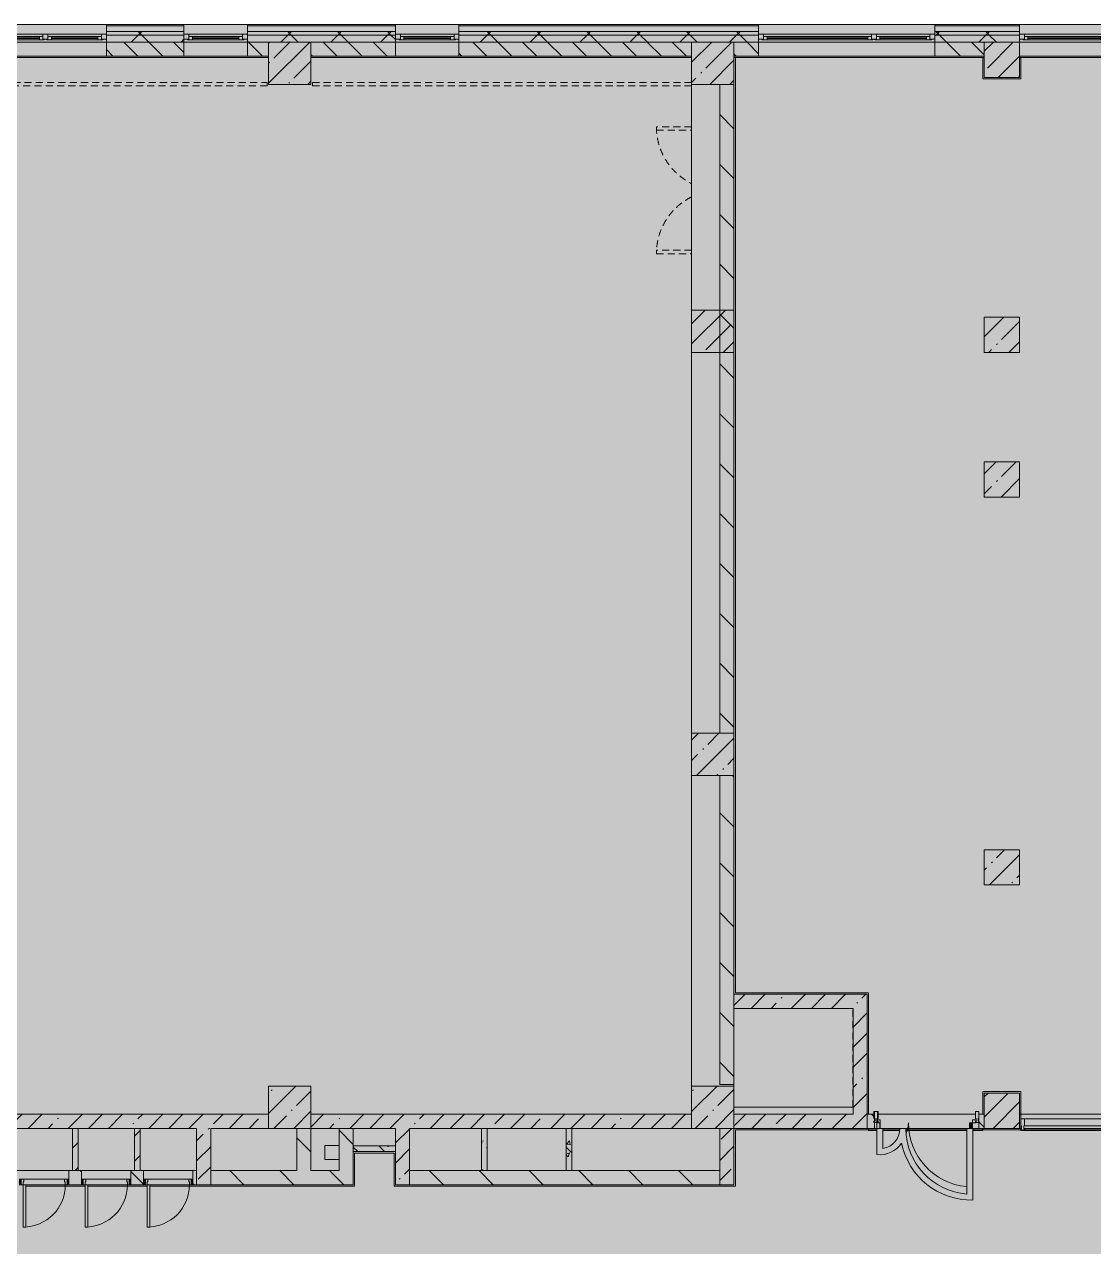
# Model space of a CAD drawing. Header units: millimetres. Extents: x 2623 to 216772, y -8553 to 29000.
# Drawn here: x 146460 to 161622, y 10024 to 27350 of the extents above; entities that cross this region are included whole.
import ezdxf

# ---------------------------------------------------------------- set-up
doc = ezdxf.new("R2010")
doc.units = ezdxf.units.MM
doc.linetypes.add('200_ШТРИХ__ш1_п0_6_', pattern=[160, 100, -60])
doc.layers.add('A-DETL-GENF-6', color=7, linetype='Continuous', lineweight=9, true_color=0xc0c0c0, transparency=0.4)
for name, color, linetype, lineweight, true_color in [('A-DETL-GENF-8', 7, 'Continuous', 5, 0xb7b7b7), ('A-DETL-GENF-9', 7, 'Continuous', 5, 0xe2e2e2), ('A-DOOR-3', 7, 'Continuous', 5, 0xaaaaaa), ('A-DOOR-4', 7, 'Continuous', 5, 0xe2e2e2), ('A-DOOR-5', 7, 'Continuous', 5, 0xb7b7b7), ('A-DOOR-FRAM-3', 7, 'Continuous', 5, 0xe2e2e2), ('A-DOOR-FRAM-4', 7, 'Continuous', 5, 0xaaaaaa), ('A-DOOR-FRAM-5', 7, 'Continuous', 5, 0xb7b7b7), ('A-FLOR-2', 7, 'Continuous', 5, 0xb7b7b7), ('A-GLAZ-2', 7, 'Continuous', 5, 0x737373), ('A-GLAZ-CURT-1', 7, 'Continuous', 5, 0x737373), ('A-GLAZ-CWMG-1', 7, 'Continuous', 5, 0x737373), ('A-WALL-4', 7, 'Continuous', 5, 0x737373), ('A-WALL-5', 7, 'Continuous', 9, 0x737373), ('I-WALL-3', 7, 'Continuous', 5, 0x737373), ('I-WALL-5', 7, 'Continuous', 5, 0x787878), ('S-COLS-2', 7, 'Continuous', 5, 0x737373)]:
    doc.layers.add(name, color=color, linetype=linetype, lineweight=lineweight, true_color=true_color)
for name, color, linetype, lineweight in [('A-DETL-MBND-1', 7, '200_ШТРИХ__ш1_п0_6_', 9), ('A-WALL-3', 7, 'Continuous', 5), ('I-WALL-4', 7, 'Continuous', 5), ('S-COLS-1', 7, 'Continuous', 5)]:
    doc.layers.add(name, color=color, linetype=linetype, lineweight=lineweight)
pattern_1 = [(45, (89762.2, 0), (-285.1231, 285.1231), []), (45, (90047.3, 0), (-285.1231, 285.1231), [504.031, -100.806, 16.764, -84.042])]
pattern_2 = [(45, (89762.2, 0), (-353.5534, 353.5534), []), (135, (89762.2, 0), (-353.5534, -353.5534), [])]
pattern_3 = [(135, (89762.2, 0), (-353.5534, -353.5534), [])]
pattern_4 = [(135, (89762.2, 0), (-377.1708, -377.1708), [533.4, -88.9, 17.78, -88.9]), (135, (89762.2, 376.94), (-377.1708, -377.1708), []), (50, (89762.2, 0), (637.6445, -55.7866), [66.675, -733.425]), (355, (89762.2, 0), (-123.3494, 668.699), [53.34, -586.74]), (100.451, (89815.3, -4.65), (514.299, 612.908), [56.665, -623.315]), (46.184, (89762.2, 177.8), (948.776, -147.15), [100.012, -1100.137]), (96.636, (89841.3, 165.5), (830.909, 865.997), [84.998, -934.973]), (351.184, (89762.2, 177.8), (830.918, 865.988), [80.01, -880.11]), (21, (89851.1, 133.35), (530.6506, -357.9283), [66.675, -733.425]), (326, (89851.1, 133.35), (216.308, 644.6585), [53.34, -586.74]), (71.451, (89895.3, 103.5), (746.9596, 286.7243), [56.665, -623.315]), (37.5, (89762.2, 0), (10.8105, 295.9426), [16.764, -562.864, 16.764, -578.866, -588.962]), (37.5, (89762.2, 0), (10.8105, 295.9426), [-1175.258, 16.764, -572.198]), (7.5, (89762.2, 0), (233.8692, 350.6318), [16.764, -322.834, 16.764, -549.529, -224.472]), (7.5, (89762.2, 0), (233.8692, 350.6318), [-905.891, 16.764, -207.708]), (327.5, (89563.95, 0), (474.5678, -20.0513), [16.764, -205.486, 16.764, -676.656, -920.115]), (327.5, (89563.95, 0), (474.5678, -20.0513), [-915.67, 16.764, -903.351]), (317.5, (89475.05, 0), (518.4522, 88.9934), [16.764, -272.161, 16.764, -443.738, -653.415]), (317.5, (89475.05, 0), (518.4522, 88.9934), [-749.427, 16.764, -636.651])]
pattern_5 = [(45, (89762.2, 0), (-176.7767, 176.7767), [])]

# ---------------------------------------------------------------- blocks, each defined once
blk = doc.blocks.new('BSC_Колонна _Прямоугольная - 600х600-23205240-3_1_2_птичка')
at = {"layer": 'S-COLS-1'}
h = blk.add_hatch(dxfattribs=at)
h.set_pattern_fill('FP_96', color=256, style=0, pattern_type=2)
h.set_pattern_definition([(45, (-66460, -12000), (-285.1231, 285.1231), []), (45, (-66174.88, -12000), (-285.1231, 285.1231), [504.031, -100.806, 16.764, -84.042])])
h.paths.add_polyline_path([(-300, -300), (300, -300), (300, 300), (-300, 300)])
at = {"layer": 'S-COLS-2'}
for p, q in [((300, 300), (-300, 300)), ((-300, 300), (-300, -300)), ((300, -300), (300, 300)), ((-300, -300), (300, -300))]:
    blk.add_line(p, q, dxfattribs=at)
blk = doc.blocks.new('BSC_Колонна _Прямоугольная - 600х600-V95-3_1_2_птичка')
at = {"layer": 'S-COLS-1'}
h = blk.add_hatch(dxfattribs=at)
h.set_pattern_fill('FP_100', color=256, style=0, pattern_type=2)
h.set_pattern_definition([(45, (-66460, -17000), (-285.1231, 285.1231), []), (45, (-66174.88, -17000), (-285.1231, 285.1231), [504.031, -100.806, 16.764, -84.042])])
h.paths.add_polyline_path([(-300, -300), (300, -300), (300, 300), (-300, 300)])
at = {"layer": 'S-COLS-2'}
for p, q in [((300, 300), (-300, 300)), ((-300, 300), (-300, -300)), ((300, -300), (300, 300)), ((-300, -300), (300, -300))]:
    blk.add_line(p, q, dxfattribs=at)
blk = doc.blocks.new('BSC_Колонна _Прямоугольная - 600х600-V105-3_1_2_птичка')
at = {"layer": 'S-COLS-1'}
h = blk.add_hatch(dxfattribs=at)
h.set_pattern_fill('FP_118', color=256, style=0, pattern_type=2)
h.set_pattern_definition([(45, (-60460, -12000), (-285.1231, 285.1231), []), (45, (-60174.88, -12000), (-285.1231, 285.1231), [504.031, -100.806, 16.764, -84.042])])
h.paths.add_polyline_path([(-300, -300), (300, -300), (300, 300), (-300, 300)])
at = {"layer": 'S-COLS-2'}
for p, q in [((300, 300), (-300, 300)), ((-300, 300), (-300, -300)), ((300, -300), (300, 300)), ((-300, -300), (300, -300))]:
    blk.add_line(p, q, dxfattribs=at)
blk = doc.blocks.new('BSC_Колонна _Прямоугольная - 500х500-V114-3_1_2_птичка')
at = {"layer": 'S-COLS-1'}
h = blk.add_hatch(dxfattribs=at)
h.set_pattern_fill('FP_121', color=256, style=0, pattern_type=2)
h.set_pattern_definition([(45, (-70560, -22950), (-285.1231, 285.1231), []), (45, (-70274.88, -22950), (-285.1231, 285.1231), [504.031, -100.806, 16.764, -84.042])])
h.paths.add_polyline_path([(-250, -250), (250, -250), (250, 250), (-250, 250)])
at = {"layer": 'S-COLS-2'}
for p, q in [((250, 250), (-250, 250)), ((-250, 250), (-250, -250)), ((250, -250), (250, 250)), ((-250, -250), (250, -250))]:
    blk.add_line(p, q, dxfattribs=at)
blk = doc.blocks.new('120_Окно_СКБ_2Ст - 120_Окно_СКБ_2Ст 3100х2500 _мал_створка слева_ 2-19089248-3_1_2_птичка')
at = {"layer": 'A-GLAZ-2'}
for p, q in [((-1550, -75), (-1550, -5)), ((-1550, -5), (-1480, -5)), ((1550, -5), (-1550, -5)), ((-1480, -75), (-1550, -75)), ((-1550, -75), (-1500, -75)), ((-1480, -75), (-1500, -75)), ((-1500, -75), (-1500, -85)), ((-1500, -85), (670, -85)), ((670, -85), (-1500, -85)), ((-1480, -5), (-1480, -75)), ((650, -35), (-1480, -35)), ((-1480, -35), (-1480, -75)), ((-1430, -85), (-1430, -35)), ((-1430, -55), (600, -55)), ((600, -65), (-1430, -65)), ((600, -85), (600, -35)), ((650, -75), (650, -5)), ((650, -5), (720, -5)), ((650, -75), (650, -35)), ((720, -75), (650, -75)), ((670, -75), (650, -75)), ((670, -75), (700, -75)), ((670, -85), (670, -75)), ((720, -75), (700, -75)), ((700, -75), (700, -85)), ((700, -85), (1500, -85)), ((1500, -85), (700, -85)), ((720, -5), (720, -75)), ((1480, -35), (720, -35)), ((720, -35), (720, -75)), ((770, -85), (770, -35)), ((770, -55), (1430, -55)), ((1430, -65), (770, -65)), ((1430, -85), (1430, -35)), ((1480, -75), (1480, -5)), ((1480, -5), (1550, -5)), ((1480, -75), (1480, -35)), ((1550, -75), (1480, -75)), ((1500, -75), (1480, -75)), ((1500, -75), (1550, -75)), ((1500, -85), (1500, -75)), ((1550, -5), (1550, -75))]:
    blk.add_line(p, q, dxfattribs=at)
blk = doc.blocks.new('BSC_Колонна _Прямоугольная - 500х500-V132-3_1_2_птичка')
at = {"layer": 'S-COLS-1'}
h = blk.add_hatch(dxfattribs=at)
h.set_pattern_fill('FP_138', color=256, style=0, pattern_type=2)
h.set_pattern_definition([(45, (-70560, -15400), (-285.1231, 285.1231), []), (45, (-70274.88, -15400), (-285.1231, 285.1231), [504.031, -100.806, 16.764, -84.042])])
h.paths.add_polyline_path([(-250, -250), (250, -250), (250, 250), (-250, 250)])
at = {"layer": 'S-COLS-2'}
for p, q in [((250, 250), (-250, 250)), ((-250, 250), (-250, -250)), ((250, -250), (250, 250)), ((-250, -250), (250, -250))]:
    blk.add_line(p, q, dxfattribs=at)
blk = doc.blocks.new('110_Дверь_СКБ_2Ст - Д-10 1800x2100h_Актовый зал EI30-32403870-3_1_2_птичка')
at = {"layer": 'A-DETL-MBND-1'}
for points in [[(-888, 500), (-838, 500), (-838, 1000), (-888, 1000)], [(862, 500), (912, 500), (912, 1000), (862, 1000), (862, 564)]]:
    blk.add_hatch(color=256, dxfattribs=at).paths.add_polyline_path(points)
for p, q in [((-888, 1000), (-888, 500)), ((-838, 1000), (-888, 1000)), ((-838, 500), (-838, 1000)), ((912, 1000), (862, 1000)), ((862, 1000), (862, 500)), ((912, 500), (912, 1000))]:
    blk.add_line(p, q, dxfattribs=at)
for centre, start, end in [((-888, 100), 26.7445, 90), ((912, 100), 90, 153.2555)]:
    blk.add_arc(centre, 900, start, end, dxfattribs=at)
blk = doc.blocks.new('BSC_Колонна _Прямоугольная - 500х500-V180-3_1_2_птичка')
at = {"layer": 'S-COLS-1'}
h = blk.add_hatch(dxfattribs=at)
h.set_pattern_fill('FP_143', color=256, style=0, pattern_type=2)
h.set_pattern_definition([(45, (-70560, -20900), (-285.1231, 285.1231), []), (45, (-70274.88, -20900), (-285.1231, 285.1231), [504.031, -100.806, 16.764, -84.042])])
h.paths.add_polyline_path([(-250, -250), (250, -250), (250, 250), (-250, 250)])
at = {"layer": 'S-COLS-2'}
for p, q in [((250, 250), (-250, 250)), ((-250, 250), (-250, -250)), ((250, -250), (250, 250)), ((-250, -250), (250, -250))]:
    blk.add_line(p, q, dxfattribs=at)
blk = doc.blocks.new('120_Окно_СКБ_1Ст - 120_Окно_СКБ_1Ст 900х2500_h_-19906774-3_1_2_птичка')
at = {"layer": 'A-GLAZ-2'}
for p, q in [((-450, -75), (-450, -5)), ((-450, -5), (-380, -5)), ((450, -5), (-450, -5)), ((-380, -75), (-450, -75)), ((-450, -75), (-400, -75)), ((-380, -75), (-400, -75)), ((-400, -75), (-400, -85)), ((-400, -85), (400, -85)), ((400, -85), (-400, -85)), ((-380, -5), (-380, -75)), ((380, -35), (-380, -35)), ((-380, -35), (-380, -75)), ((-330, -85), (-330, -35)), ((-330, -55), (330, -55)), ((330, -65), (-330, -65)), ((330, -85), (330, -35)), ((380, -75), (380, -5)), ((380, -5), (450, -5)), ((380, -75), (380, -35)), ((450, -75), (380, -75)), ((400, -75), (380, -75)), ((400, -75), (450, -75)), ((400, -85), (400, -75)), ((450, -5), (450, -75))]:
    blk.add_line(p, q, dxfattribs=at)
blk = doc.blocks.new('120_Окно_СКБ_2Ст - 120_Окно_СКБ_2Ст 2500х2500 _мал створка справа_-23206729-3_1_2_птичка')
at = {"layer": 'A-GLAZ-2'}
for p, q in [((-1250, -75), (-1250, -5)), ((-1250, -5), (-1180, -5)), ((1250, -5), (-1250, -5)), ((-1180, -75), (-1250, -75)), ((-1250, -75), (-1200, -75)), ((-1180, -75), (-1200, -75)), ((-1200, -75), (-1200, -85)), ((-1200, -85), (370, -85)), ((370, -85), (-1200, -85)), ((-1180, -5), (-1180, -75)), ((350, -35), (-1180, -35)), ((-1180, -35), (-1180, -75)), ((-1130, -85), (-1130, -35)), ((-1130, -55), (300, -55)), ((300, -65), (-1130, -65)), ((300, -85), (300, -35)), ((350, -75), (350, -5)), ((350, -5), (420, -5)), ((350, -75), (350, -35)), ((420, -75), (350, -75)), ((370, -75), (350, -75)), ((370, -75), (400, -75)), ((370, -85), (370, -75)), ((420, -75), (400, -75)), ((400, -75), (400, -85)), ((400, -85), (1200, -85)), ((1200, -85), (400, -85)), ((420, -5), (420, -75)), ((1180, -35), (420, -35)), ((420, -35), (420, -75)), ((470, -85), (470, -35)), ((470, -55), (1130, -55)), ((1130, -65), (470, -65)), ((1130, -85), (1130, -35)), ((1180, -75), (1180, -5)), ((1180, -5), (1250, -5)), ((1180, -75), (1180, -35)), ((1250, -75), (1180, -75)), ((1200, -75), (1180, -75)), ((1200, -75), (1250, -75)), ((1200, -85), (1200, -75)), ((1250, -5), (1250, -75))]:
    blk.add_line(p, q, dxfattribs=at)
blk = doc.blocks.new('120_Окно_СКБ_2Ст - 120_Окно_СКБ_2Ст 2100х2400 _мал створка справа_-19092174-3_1_2_птичка')
at = {"layer": 'A-GLAZ-2'}
for p, q in [((-1050, -75), (-1050, -5)), ((-1050, -5), (-980, -5)), ((1050, -5), (-1050, -5)), ((-980, -75), (-1050, -75)), ((-1050, -75), (-1000, -75)), ((-980, -75), (-1000, -75)), ((-1000, -75), (-1000, -85)), ((-1000, -85), (170, -85)), ((170, -85), (-1000, -85)), ((-980, -5), (-980, -75)), ((150, -35), (-980, -35)), ((-980, -35), (-980, -75)), ((-930, -85), (-930, -35)), ((-930, -55), (100, -55)), ((100, -65), (-930, -65)), ((100, -85), (100, -35)), ((150, -75), (150, -5)), ((150, -5), (220, -5)), ((150, -75), (150, -35)), ((220, -75), (150, -75)), ((170, -75), (150, -75)), ((170, -75), (200, -75)), ((170, -85), (170, -75)), ((220, -75), (200, -75)), ((200, -75), (200, -85)), ((200, -85), (1000, -85)), ((1000, -85), (200, -85)), ((220, -5), (220, -75)), ((980, -35), (220, -35)), ((220, -35), (220, -75)), ((270, -85), (270, -35)), ((270, -55), (930, -55)), ((930, -65), (270, -65)), ((930, -85), (930, -35)), ((980, -75), (980, -5)), ((980, -5), (1050, -5)), ((980, -75), (980, -35)), ((1050, -75), (980, -75)), ((1000, -75), (980, -75)), ((1000, -75), (1050, -75)), ((1000, -85), (1000, -75)), ((1050, -5), (1050, -75))]:
    blk.add_line(p, q, dxfattribs=at)
blk = doc.blocks.new('110_Дверь_СКБ_1Ст - д-18 700x2100h_Технический шкаф ЭОМ и СС-V184-3_1_2_птичка')
at = {"layer": 'A-DOOR-3'}
h = blk.add_hatch(dxfattribs=at)
h.set_pattern_fill('FP_48', color=256, style=0, pattern_type=2)
h.set_pattern_definition([(135, (1951.41, 164.685), (-14.14214, -14.14214), []), (225, (1951.41, 164.685), (14.14214, -14.14214), [])])
h.paths.add_polyline_path([(362.5, 100), (337.5, 100), (337.5, 20), (362.5, 20)])
at = {"layer": 'A-DOOR-4'}
h = blk.add_hatch(color=256, dxfattribs=at)
h.paths.add_polyline_path([(312.5, 100), (312.5, 60), (302.5, 60), (302.5, 20), (337.5, 20), (337.5, 100)])
h.paths.add_polyline_path([(-287.5, 100), (-312.5, 100), (-312.5, 20), (-277.5, 20), (-277.5, 60), (-287.5, 60)])
at = {"layer": 'A-DOOR-FRAM-3'}
blk.add_hatch(color=256, dxfattribs=at).paths.add_polyline_path([(272.5, 700), (272.5, 100), (312.5, 100), (312.5, 700)])
at = {"layer": 'A-DOOR-FRAM-4'}
h = blk.add_hatch(dxfattribs=at)
h.set_pattern_fill('FP_49', color=256, style=0, pattern_type=2)
h.set_pattern_definition([(45, (-171.384, 164.685), (-14.1421, 14.1421), []), (135, (-171.384, 164.685), (-14.1421, -14.1421), [])])
h.paths.add_polyline_path([(-312.5, 100), (-337.5, 100), (-337.5, 20), (-312.5, 20)])
at = {"layer": 'A-DOOR-5'}
for p, q in [((312.5, 700), (272.5, 700)), ((272.5, 700), (272.5, 100)), ((312.5, 100), (312.5, 700)), ((272.5, 100), (312.5, 100))]:
    blk.add_line(p, q, dxfattribs=at)
blk.add_arc((312.5, 100), 600, 90, 180, dxfattribs=at)
at = {"layer": 'A-DOOR-FRAM-5'}
for p, q in [((-312.5, 100), (-337.5, 100)), ((-337.5, 100), (-337.5, 20)), ((-337.5, 20), (-312.5, 20)), ((-287.5, 100), (-312.5, 100)), ((-312.5, 100), (-312.5, 20)), ((-312.5, 20), (-312.5, 100)), ((-312.5, 20), (-277.5, 20)), ((-287.5, 60), (-287.5, 100)), ((-287.5, 100), (272.5, 100)), ((-277.5, 60), (-287.5, 60)), ((-277.5, 20), (-277.5, 60)), ((302.5, 20), (-277.5, 20)), ((312.5, 60), (302.5, 60)), ((302.5, 60), (302.5, 20)), ((302.5, 20), (337.5, 20)), ((312.5, 100), (312.5, 60)), ((337.5, 100), (312.5, 100)), ((337.5, 20), (337.5, 100)), ((362.5, 100), (337.5, 100)), ((337.5, 100), (337.5, 20)), ((337.5, 20), (362.5, 20)), ((362.5, 20), (362.5, 100))]:
    blk.add_line(p, q, dxfattribs=at)
blk = doc.blocks.new('Прямоугольный импост - Импост структурный с накладкой - 160мм Темный-33326475-3_1_2_птичка')
at = {"layer": 'A-GLAZ-CWMG-1'}
for p, q in [((-50, 40), (-50, 140)), ((-50, 140), (0, 140)), ((-40, 40), (-50, 40)), ((-50, -17), (-50, 0)), ((-50, 0), (-40, 0)), ((-40, 0), (-40, 40)), ((-10, 40), (-10, 0)), ((0, 40), (-10, 40)), ((-10, 0), (0, 0)), ((0, 140), (0, 40)), ((0, 0), (0, -17)), ((0, -17), (-50, -17))]:
    blk.add_line(p, q, dxfattribs=at)
blk = doc.blocks.new('Дверь_Витражная_остекление_ - ВВ-6 остекление-32274838-3_1_2_птичка')
at = {"layer": 'A-DETL-GENF-9'}
for points in [[(705, 420), (701, 420), (701, 100), (660, 100), (660, 20), (705, 20), (705, 386)], [(-655, 100), (-655, 20), (-610, 20), (-610, 100)]]:
    blk.add_hatch(color=256, dxfattribs=at).paths.add_polyline_path(points)
at = {"layer": 'A-DETL-GENF-8'}
for p, q in [((705, 420), (705, 20)), ((705, 20), (705, 420)), ((-655, 100), (-655, 20)), ((-655, 100), (-655, 20)), ((-610, 20), (-655, 20)), ((-655, 20), (-610, 20)), ((-610, 100), (-610, 20)), ((-610, 20), (-610, 100)), ((660, 100), (660, 20)), ((660, 100), (660, 20))]:
    blk.add_line(p, q, dxfattribs=at)
at = {"layer": 'A-DOOR-5'}
for p, q in [((-655, 20), (-705, 20)), ((-705, 20), (-705, -20)), ((-655, 100), (-655, 20)), ((-655, -20), (-655, 20)), ((655, 100), (655, 20)), ((705, 20), (655, 20)), ((655, 20), (655, -20)), ((705, -20), (705, 20)), ((-705, -20), (-655, -20)), ((655, -20), (705, -20))]:
    blk.add_line(p, q, dxfattribs=at)
for centre, radius, start, end in [((-655, 20), 910, 360, 84.7731), ((655, 20), 400, 157.5, 180)]:
    blk.add_arc(centre, radius, start, end, dxfattribs=at)
blk = doc.blocks.new('Прямоугольный импост - Импост структурный с накладкой - 160мм Темный-33326241-3_1_2_птичка')
at = {"layer": 'A-GLAZ-CWMG-1'}
for p, q in [((-25, 40), (-25, 140)), ((-25, 140), (25, 140)), ((-15, 40), (-25, 40)), ((-25, -17), (-25, 0)), ((-25, 0), (-15, 0)), ((-15, 0), (-15, 40)), ((15, 40), (15, 0)), ((25, 40), (15, 40)), ((15, 0), (25, 0)), ((25, 140), (25, 40)), ((25, 0), (25, -17)), ((25, -17), (-25, -17))]:
    blk.add_line(p, q, dxfattribs=at)
blk = doc.blocks.new('Прямоугольный импост - Импост структурный с накладкой - 160мм Темный-33326242-3_1_2_птичка')
at = {"layer": 'A-GLAZ-CWMG-1'}
for p, q in [((0, 140), (-50, 140)), ((-50, 140), (-50, 40)), ((-50, 40), (-40, 40)), ((-40, 0), (-50, 0)), ((-50, 0), (-50, -17)), ((-40, 40), (-40, 0)), ((-10, 0), (-10, 40)), ((-10, 40), (0, 40)), ((0, 0), (-10, 0)), ((0, 40), (0, 140)), ((0, -17), (0, 0)), ((-50, -17), (0, -17))]:
    blk.add_line(p, q, dxfattribs=at)
blk = doc.blocks.new('Прямоугольный импост - Импост структурный с накладкой - 160мм Темный-33326237-3_1_2_птичка')
at = {"layer": 'A-GLAZ-CWMG-1'}
for p, q in [((-50, 40), (-50, 140)), ((-50, 140), (0, 140)), ((-40, 40), (-50, 40)), ((-50, -17), (-50, 0)), ((-50, 0), (-40, 0)), ((-40, 0), (-40, 40)), ((-10, 40), (-10, 0)), ((0, 40), (-10, 40)), ((-10, 0), (0, 0)), ((0, 140), (0, 40)), ((0, 0), (0, -17)), ((0, -17), (-50, -17))]:
    blk.add_line(p, q, dxfattribs=at)
blk = doc.blocks.new('Системная панель - Стекло - 40мм-V254-3_1_2_птичка')
at = {"layer": 'A-GLAZ-CURT-1'}
for p, q in [((567, 0), (-567, 0)), ((-567, 0), (-567, -40)), ((567, -40), (567, 0)), ((-567, -40), (567, -40))]:
    blk.add_line(p, q, dxfattribs=at)
blk = doc.blocks.new('Прямоугольный импост - Импост структурный с накладкой - 160мм Темный-32468813-3_1_2_птичка')
at = {"layer": 'A-GLAZ-CWMG-1'}
for p, q in [((70880, 11837), (71994, 11837)), ((70880, 11680), (71994, 11680))]:
    blk.add_line(p, q, dxfattribs=at)

msp = doc.modelspace()

# ---------------------------------------------------------------- hatches: boundary and pattern name
at = {"layer": 'A-DETL-GENF-6'}
msp.add_hatch(color=256, dxfattribs=at).paths.add_polyline_path([(160614.1, -251.7), (165612.2, -251.7), (165612.2, 3288.3), (174332.2, 3288.3), (174332.2, 27348.3), (131672.2, 27348.3), (131672.2, 23888.3), (128072.3, 23888.3), (128072.3, -251.7), (159681.9, -251.7)])
at = {"layer": 'A-WALL-3'}
h = msp.add_hatch(dxfattribs=at)
h.set_pattern_fill('FP_105', color=256, style=0, pattern_type=2)
h.set_pattern_definition(pattern_2)
h.paths.add_polyline_path([(174278.4, 27200), (174332.2, 27200), (174332.2, 27250), (170112.2, 27250), (170112.2, 27200), (174131.1, 27200)])
h.paths.add_polyline_path([(166207.4, 27200), (167012.2, 27200), (167012.2, 27250), (166112.2, 27250), (166112.2, 27200)])
h.paths.add_polyline_path([(156872.2, 27200), (156872.2, 27250), (152622.2, 27250), (152622.2, 27200), (156419.2, 27200)])
h.paths.add_polyline_path([(159372.2, 27200), (160572.2, 27200), (160572.2, 27250), (159372.2, 27250)])
h.paths.add_polyline_path([(162672.2, 27200), (164012.2, 27200), (164012.2, 27250), (162672.2, 27250)])
h.paths.add_polyline_path([(151292.1, 27200), (151722.2, 27200), (151722.2, 27250), (149622.2, 27250), (149622.2, 27200), (150359.9, 27200)])
h.paths.add_polyline_path([(148495.5, 27200), (148722.2, 27200), (148722.2, 27250), (147622.2, 27250), (147622.2, 27200)])
h.paths.add_polyline_path([(143834.5, 27200), (144522.2, 27200), (144522.2, 27250), (143022.2, 27250), (143022.2, 27200)])
h.paths.add_polyline_path([(140105.7, 27200), (140522.2, 27200), (140522.2, 27250), (139422.5, 27250), (139422.5, 27200)])
h.paths.add_polyline_path([(138241.3, 27200), (138522.5, 27200), (138522.5, 27250), (137422.2, 27250), (137422.2, 27200)])
h.paths.add_polyline_path([(131822.2, 27200), (134322.2, 27200), (134322.2, 27250), (131822.2, 27250)])
h = msp.add_hatch(dxfattribs=at)
h.set_pattern_fill('FP_105', color=256, style=0, pattern_type=2)
h.set_pattern_definition(pattern_2)
h.paths.add_polyline_path([(174242.2, 27100), (174332.2, 27100), (174332.2, 27200), (170112.2, 27200), (170112.2, 27100), (174131.1, 27100)])
h.paths.add_polyline_path([(159681.9, 27100), (160572.2, 27100), (160572.2, 27200), (159372.2, 27200), (159372.2, 27100)])
h.paths.add_polyline_path([(162672.2, 27100), (164012.2, 27100), (164012.2, 27200), (162672.2, 27200)])
h.paths.add_polyline_path([(156872.2, 27100), (156872.2, 27200), (152622.2, 27200), (152622.2, 27100), (156419.2, 27100)])
h.paths.add_polyline_path([(166112.2, 27100), (167012.2, 27100), (167012.2, 27200), (166112.2, 27200)])
h.paths.add_polyline_path([(147622.2, 27100), (148722.2, 27100), (148722.2, 27200), (147622.2, 27200)])
h.paths.add_polyline_path([(143834.5, 27100), (144522.2, 27100), (144522.2, 27200), (143022.2, 27200), (143022.2, 27100)])
h.paths.add_polyline_path([(149622.2, 27100), (151722.2, 27100), (151722.2, 27200), (149622.2, 27200)])
h.paths.add_polyline_path([(140105.7, 27100), (140522.2, 27100), (140522.2, 27200), (139422.5, 27200), (139422.5, 27100)])
h.paths.add_polyline_path([(131922.2, 27100), (134322.2, 27100), (134322.2, 27200), (131922.2, 27200)])
h.paths.add_polyline_path([(138241.3, 27100), (138522.5, 27100), (138522.5, 27200), (137422.2, 27200), (137422.2, 27100)])
h = msp.add_hatch(dxfattribs=at)
h.set_pattern_fill('FP_103', color=256, style=0, pattern_type=2)
h.set_pattern_definition([(135, (89762.2, 0), (-176.7767, -176.7767), [])])
h.paths.add_polyline_path([(170912.2, 26900), (173962.2, 26900), (173962.2, 27100), (170912.2, 27100), (170912.2, 27070.9)])
h.paths.add_polyline_path([(170412.2, 26900), (170412.2, 27100), (170112.2, 27100), (170112.2, 26900), (170402.3, 26900)])
h.paths.add_polyline_path([(163802.2, 26900), (164012.2, 26900), (164012.2, 27100), (163802.2, 27100)])
h.paths.add_polyline_path([(159372.2, 26900), (160072.2, 26900), (160072.2, 27100), (159372.2, 27100)])
h.paths.add_polyline_path([(166112.2, 26900), (166512.2, 26900), (166512.2, 27100), (166112.2, 27100)])
h.paths.add_polyline_path([(163302.2, 26900), (163302.2, 27100), (162672.2, 27100), (162672.2, 26900)])
h.paths.add_polyline_path([(156522.2, 26900), (156872.2, 26900), (156872.2, 27100), (156522.2, 27100)])
h.paths.add_polyline_path([(155922.2, 26900), (155922.2, 27100), (152622.2, 27100), (152622.2, 26900), (154088.7, 26900)])
h.paths.add_polyline_path([(151292.1, 26900), (151722.2, 26900), (151722.2, 27100), (150522.2, 27100), (150522.2, 26900)])
h.paths.add_polyline_path([(149622.2, 26900), (149922.2, 26900), (149922.2, 27100), (149622.2, 27100)])
h.paths.add_polyline_path([(148495.5, 26900), (148722.2, 26900), (148722.2, 27100), (147622.2, 27100), (147622.2, 26900)])
h.paths.add_polyline_path([(143922.2, 26900), (143922.2, 27100), (143022.2, 27100), (143022.2, 26900), (143834.5, 26900)])
h.paths.add_polyline_path([(132648, 26900), (134322.2, 26900), (134322.2, 27100), (132522.2, 27100), (132522.2, 26900)])
h.paths.add_polyline_path([(140105.7, 26900), (140522.2, 26900), (140522.2, 27100), (139422.5, 27100), (139422.5, 26900)])
h.paths.add_polyline_path([(137922.2, 26900), (137922.2, 27100), (137422.2, 27100), (137422.2, 26900)])
at = {"layer": 'I-WALL-4'}
h = msp.add_hatch(dxfattribs=at)
h.set_pattern_fill('FP_104', color=256, style=0, pattern_type=2)
h.set_pattern_definition(pattern_3)
h.paths.add_polyline_path([(156322.2, 12320), (156522.2, 12320), (156522.2, 16700), (156322.2, 16700), (156322.2, 13534.8)])
h.paths.add_polyline_path([(156522.2, 17300), (156522.2, 26500), (156322.2, 26500), (156322.2, 17300)])
h = msp.add_hatch(dxfattribs=at)
h.set_pattern_fill('FP_101', color=256, style=0, pattern_type=2)
h.set_pattern_definition(pattern_1)
h.paths.add_polyline_path([(157817.5, 13400), (158212.2, 13400), (158212.2, 13600), (156522.2, 13600), (156522.2, 13400)])
h = msp.add_hatch(dxfattribs=at)
h.set_pattern_fill('FP_101', color=256, style=0, pattern_type=2)
h.set_pattern_definition(pattern_1)
h.paths.add_polyline_path([(158283.6, 11700), (158412.2, 11700), (158412.2, 13600), (158212.2, 13600), (158212.2, 11700)])
h = msp.add_hatch(dxfattribs=at)
h.set_pattern_fill('FP_101', color=256, style=0, pattern_type=2)
h.set_pattern_definition(pattern_1)
h.paths.add_polyline_path([(151722.2, 11700), (155922.2, 11700), (155922.2, 11900), (150522.2, 11900), (150522.2, 11700), (151122.2, 11700)])
h.paths.add_polyline_path([(144522.2, 11700), (149922.2, 11700), (149922.2, 11900), (144522.2, 11900)])
h = msp.add_hatch(dxfattribs=at)
h.set_pattern_fill('FP_101', color=256, style=0, pattern_type=2)
h.set_pattern_definition(pattern_1)
h.paths.add_polyline_path([(158212.2, 11700), (158212.2, 11900), (156522.2, 11900), (156522.2, 11700), (157817.5, 11700)])
h = msp.add_hatch(dxfattribs=at)
h.set_pattern_fill('FP_104', color=256, style=0, pattern_type=2)
h.set_pattern_definition(pattern_3)
h.paths.add_polyline_path([(158412.2, 11700), (158516.2, 11700), (158516.2, 11900), (158412.2, 11900), (158412.2, 11799.5)])
h.paths.add_polyline_path([(159996.2, 11700), (160072.2, 11700), (160072.2, 11900), (159996.2, 11900), (159996.2, 11799.5)])
h.paths.add_polyline_path([(160592.2, 11700), (160592.2, 11900), (160572.2, 11900), (160572.2, 11700)])
h.paths.add_polyline_path([(163302.2, 11700), (163302.2, 11900), (163282.2, 11900), (163282.2, 11700)])
h = msp.add_hatch(dxfattribs=at)
h.set_pattern_fill('FP_106', color=256, style=0, pattern_type=2)
h.set_pattern_definition(pattern_5)
h.paths.add_polyline_path([(147221.4, 11100), (147221.4, 11700), (147141.4, 11700), (147141.4, 11100)])
h = msp.add_hatch(dxfattribs=at)
h.set_pattern_fill('FP_106', color=256, style=0, pattern_type=2)
h.set_pattern_definition(pattern_5)
h.paths.add_polyline_path([(148021.4, 11100), (148101.4, 11100), (148101.4, 11700), (148021.4, 11700), (148021.4, 11221)])
h = msp.add_hatch(dxfattribs=at)
h.set_pattern_fill('FP_101', color=256, style=0, pattern_type=2)
h.set_pattern_definition(pattern_1)
h.paths.add_polyline_path([(149102.2, 10900), (149102.2, 11700), (148902.2, 11700), (148902.2, 10900)])
h = msp.add_hatch(dxfattribs=at)
h.set_pattern_fill('FP_104', color=256, style=0, pattern_type=2)
h.set_pattern_definition(pattern_3)
h.paths.add_polyline_path([(150522.2, 11100), (150522.2, 11700), (150322.2, 11700), (150322.2, 11100), (150359.9, 11100)])
h = msp.add_hatch(dxfattribs=at)
h.set_pattern_fill('FP_104', color=256, style=0, pattern_type=2)
h.set_pattern_definition(pattern_3)
h.paths.add_polyline_path([(150922.2, 10900), (151122.2, 10900), (151122.2, 11700), (150922.2, 11700), (150922.2, 11100)])
h = msp.add_hatch(dxfattribs=at)
h.set_pattern_fill('FP_101', color=256, style=0, pattern_type=2)
h.set_pattern_definition(pattern_1)
h.paths.add_polyline_path([(151922.2, 10900), (151922.2, 11700), (151722.2, 11700), (151722.2, 10900)])
h = msp.add_hatch(dxfattribs=at)
h.set_pattern_fill('FP_101', color=256, style=0, pattern_type=2)
h.set_pattern_definition(pattern_1)
h.paths.add_polyline_path([(156522.2, 10900), (156522.2, 11700), (156322.2, 11700), (156322.2, 10900)])
h = msp.add_hatch(dxfattribs=at)
h.set_pattern_fill('FP_104', color=256, style=0, pattern_type=2)
h.set_pattern_definition(pattern_3)
h.paths.add_polyline_path([(150922.2, 10900), (150922.2, 11100), (149102.2, 11100), (149102.2, 10900), (150359.9, 10900)])
h.paths.add_polyline_path([(147097.2, 10900), (147270, 10900), (147270, 11100), (147090, 11100), (147090, 10900)])
h.paths.add_polyline_path([(147970, 10900), (148150, 10900), (148150, 11100), (147970, 11100), (147970, 10980)])
h.paths.add_polyline_path([(148902.2, 10900), (148902.2, 11100), (148850, 11100), (148850, 10900)])
h.paths.add_polyline_path([(146390, 10900), (146390, 11100), (146210, 11100), (146210, 10900)])
h.paths.add_polyline_path([(144766.7, 10900), (145262.2, 10900), (145262.2, 11100), (141672.2, 11100), (141672.2, 10900), (142902.3, 10900)])
h.paths.add_polyline_path([(145462.2, 10900), (145510, 10900), (145510, 11100), (145462.2, 11100), (145462.2, 10980)])
h.paths.add_polyline_path([(139173.5, 10900), (141472.2, 10900), (141472.2, 11100), (134522.2, 11100), (134522.2, 10900), (135444.6, 10900)])
h = msp.add_hatch(dxfattribs=at)
h.set_pattern_fill('FP_104', color=256, style=0, pattern_type=2)
h.set_pattern_definition(pattern_3)
h.paths.add_polyline_path([(151922.2, 10900), (152522.2, 10900), (152522.2, 11100), (151922.2, 11100)])
h = msp.add_hatch(dxfattribs=at)
h.set_pattern_fill('FP_104', color=256, style=0, pattern_type=2)
h.set_pattern_definition(pattern_3)
h.paths.add_polyline_path([(156322.2, 10900), (156322.2, 11100), (152522.2, 11100), (152522.2, 10900), (154088.7, 10900)])
at = {"layer": 'I-WALL-5'}
h = msp.add_hatch(dxfattribs=at)
h.set_pattern_fill('FP_111', color=256, style=0, pattern_type=2)
h.set_pattern_definition(pattern_4)
h.paths.add_polyline_path([(153022.2, 11100), (153022.2, 11700), (152942.2, 11700), (152942.2, 11100)])
h = msp.add_hatch(dxfattribs=at)
h.set_pattern_fill('FP_111', color=256, style=0, pattern_type=2)
h.set_pattern_definition(pattern_4)
h.paths.add_polyline_path([(154222.2, 11100), (154222.2, 11700), (154142.2, 11700), (154142.2, 11100)])
h = msp.add_hatch(dxfattribs=at)
h.set_pattern_fill('FP_111', color=256, style=0, pattern_type=2)
h.set_pattern_definition(pattern_4)
h.paths.add_polyline_path([(151722.2, 11370), (151722.2, 11450), (151122.2, 11450), (151122.2, 11370)])
at = {"layer": 'S-COLS-1'}
h = msp.add_hatch(dxfattribs=at)
h.set_pattern_fill('FP_101', color=256, style=0, pattern_type=2)
h.set_pattern_definition(pattern_1)
h.paths.add_polyline_path([(150359.9, 26500), (150522.2, 26500), (150522.2, 27100), (149922.2, 27100), (149922.2, 26500)])
h = msp.add_hatch(dxfattribs=at)
h.set_pattern_fill('FP_101', color=256, style=0, pattern_type=2)
h.set_pattern_definition(pattern_1)
h.paths.add_polyline_path([(156522.2, 26500), (156522.2, 27100), (155922.2, 27100), (155922.2, 26500), (156322.2, 26500)])
h = msp.add_hatch(dxfattribs=at)
h.set_pattern_fill('FP_101', color=256, style=0, pattern_type=2)
h.set_pattern_definition(pattern_1)
h.paths.add_polyline_path([(160072.2, 26600), (160572.2, 26600), (160572.2, 27100), (160072.2, 27100), (160072.2, 26839.2)])
h = msp.add_hatch(dxfattribs=at)
h.set_pattern_fill('FP_101', color=256, style=0, pattern_type=2)
h.set_pattern_definition(pattern_1)
h.paths.add_polyline_path([(156522.2, 22700), (156522.2, 23300), (155922.2, 23300), (155922.2, 22700)])
h = msp.add_hatch(dxfattribs=at)
h.set_pattern_fill('FP_101', color=256, style=0, pattern_type=2)
h.set_pattern_definition(pattern_1)
h.paths.add_polyline_path([(160572.2, 11700), (160572.2, 12200), (160072.2, 12200), (160072.2, 11700)])

# ---------------------------------------------------------------- linework, layer by layer
at = {"layer": 'A-DETL-MBND-1'}
for p, q in [((144542.2, 26529), (149902.2, 26529)), ((149902.2, 26479), (149902.2, 26529)), ((150543.2, 26529), (150543.2, 26479)), ((150543.2, 26529), (155922.2, 26529)), ((149902.2, 26479), (144542.2, 26479)), ((155922.2, 26479), (150543.2, 26479)), ((158207.2, 12000), (158207.2, 13400))]:
    msp.add_line(p, q, dxfattribs=at)
at = {"layer": 'A-FLOR-2'}
for p, q in [((156542.2, 26880), (156542.2, 13620)), ((160052.2, 26580), (160052.2, 26880)), ((160592.2, 26880), (160592.2, 26580)), ((160592.2, 26580), (160052.2, 26580)), ((155922.2, 26500), (155922.2, 23300)), ((155922.2, 22700), (155922.2, 17300)), ((155922.2, 16700), (155922.2, 12300)), ((156542.2, 13620), (158432.2, 13620)), ((158432.2, 13620), (158432.2, 11900)), ((156522.2, 12300), (156522.2, 12320)), ((160052.2, 11900), (160052.2, 12220)), ((160052.2, 12220), (160592.2, 12220)), ((160592.2, 12220), (160592.2, 11900)), ((158212.2, 12000), (156522.2, 12000)), ((158550.2, 11680), (156542.2, 11680)), ((156542.2, 11680), (156542.2, 10880)), ((158432.2, 11700), (158432.2, 11669)), ((158432.2, 11669), (158550.2, 11669)), ((158634.9, 11700), (158550.2, 11700)), ((158550.2, 11700), (158550.2, 11327.5)), ((158634.9, 11413.8), (158634.9, 11700)), ((158874.4, 11680), (158634.9, 11680)), ((158634.9, 11669), (158873.3, 11669)), ((158960.9, 11697.2), (158876.2, 11697.2)), ((159824.5, 11680), (158961.8, 11680)), ((158962.5, 11669), (159824.5, 11669)), ((159909.2, 11700), (159824.5, 11700)), ((159824.5, 11700), (159824.5, 10768.9)), ((159909.2, 10681.9), (159909.2, 11700)), ((160592.2, 11680), (159909.2, 11680)), ((159909.2, 11669), (160052.2, 11669)), ((160052.2, 11669), (160052.2, 11700)), ((160592.2, 11680), (160592.2, 11669)), ((160592.2, 11669), (161830.2, 11669)), ((150722.2, 11457), (150922.2, 11457)), ((150722.2, 11257), (150722.2, 11457)), ((151701.2, 11350), (151142.2, 11350)), ((151142.2, 11350), (151142.2, 10880)), ((151701.2, 10880), (151701.2, 11350)), ((150922.2, 11257), (150722.2, 11257)), ((147320, 10880), (146480, 10880)), ((148200, 10880), (147360, 10880)), ((151142.2, 10880), (148240, 10880)), ((156542.2, 10880), (151701.2, 10880))]:
    msp.add_line(p, q, dxfattribs=at)
for centre, radius, start, end in [((158589.1, 11697.2), 287, 279.17366, 0), ((159891.6, 11697.2), 930.7, 180, 265.86869), ((158589.1, 11697.2), 371.7, 263.98747, 326.07537), ((159891.6, 11697.2), 1015.4, 191.7891, 270.99569)]:
    msp.add_arc(centre, radius, start, end, dxfattribs=at)
at = {"layer": 'A-WALL-3'}
msp.add_line((166112.2, 27350), (139422.5, 27350), dxfattribs=at)
at = {"layer": 'A-WALL-4'}
for p, q in [((147622.2, 27348.3), (147622.2, 26900)), ((148722.2, 26900), (148722.2, 27348.3)), ((149622.2, 27348.3), (149622.2, 26900)), ((151722.2, 26900), (151722.2, 27348.3)), ((152622.2, 27348.3), (152622.2, 26900)), ((156872.2, 26900), (156872.2, 27348.3)), ((159372.2, 27348.3), (159372.2, 26900)), ((160572.2, 27100), (160572.2, 27348.3)), ((160072.2, 27100), (143022.2, 27100)), ((149922.2, 26900), (149922.2, 27100)), ((150522.2, 27100), (150522.2, 26900)), ((155922.2, 26900), (155922.2, 27100)), ((156522.2, 27100), (156522.2, 26900)), ((170412.2, 27100), (159372.2, 27100)), ((160072.2, 26900), (160072.2, 27100)), ((147622.2, 26900), (148722.2, 26900)), ((149622.2, 26900), (149922.2, 26900)), ((150522.2, 26900), (151722.2, 26900)), ((152622.2, 26900), (155922.2, 26900)), ((156522.2, 26900), (156872.2, 26900)), ((159372.2, 26900), (160072.2, 26900))]:
    msp.add_line(p, q, dxfattribs=at)
at = {"layer": 'A-WALL-5'}
for p, q in [((148722.2, 27330), (147622.2, 27330)), ((148722.2, 27250), (147622.2, 27250)), ((151722.2, 27330), (149622.2, 27330)), ((151722.2, 27250), (149622.2, 27250)), ((156872.2, 27330), (152622.2, 27330)), ((156872.2, 27250), (152622.2, 27250)), ((160572.2, 27330), (159372.2, 27330)), ((160572.2, 27250), (159372.2, 27250)), ((148722.2, 27200), (147622.2, 27200)), ((151722.2, 27200), (149622.2, 27200)), ((156872.2, 27200), (152622.2, 27200)), ((160572.2, 27200), (159372.2, 27200)), ((158412.2, 11900), (158412.2, 11700)), ((147221.4, 11700), (147141.4, 11700)), ((148101.4, 11700), (148021.4, 11700)), ((151122.2, 11700), (150922.2, 11700)), ((153022.2, 11700), (152942.2, 11700)), ((154222.2, 11700), (154142.2, 11700)), ((151122.2, 11450), (151122.2, 11370)), ((151722.2, 11370), (151722.2, 11450)), ((147141.4, 11100), (147221.4, 11100)), ((148021.4, 11100), (148101.4, 11100)), ((148902.2, 10900), (148902.2, 11100)), ((149102.2, 10900), (149102.2, 11100)), ((151922.2, 10900), (151922.2, 11100)), ((152942.2, 11100), (153022.2, 11100)), ((154142.2, 11100), (154222.2, 11100)), ((156322.2, 11100), (156322.2, 10900))]:
    msp.add_line(p, q, dxfattribs=at)
at = {"layer": 'I-WALL-3'}
for p, q in [((144522.2, 27100), (147622.2, 27100)), ((148722.2, 27100), (149622.2, 27100)), ((151722.2, 27100), (152622.2, 27100)), ((156872.2, 27100), (159372.2, 27100)), ((160572.2, 27100), (162672.2, 27100)), ((147622.2, 26900), (144522.2, 26900)), ((149922.2, 26880), (144522.2, 26880)), ((149622.2, 26900), (148722.2, 26900)), ((155922.2, 26880), (150522.2, 26880)), ((152622.2, 26900), (151722.2, 26900)), ((160072.2, 26880), (156522.2, 26880)), ((159372.2, 26900), (156872.2, 26900)), ((162672.2, 26900), (160572.2, 26900)), ((163302.2, 26880), (160572.2, 26880)), ((156322.2, 26500), (156322.2, 17300)), ((156522.2, 26500), (156322.2, 26500)), ((156522.2, 17300), (156522.2, 26500)), ((156322.2, 16700), (156322.2, 12320)), ((156522.2, 12320), (156522.2, 16700)), ((158412.2, 13600), (156522.2, 13600)), ((158412.2, 11900), (158412.2, 13600)), ((156522.2, 13400), (158212.2, 13400)), ((158212.2, 13400), (158212.2, 11900)), ((156322.2, 12320), (156522.2, 12320)), ((149922.2, 11900), (144522.2, 11900)), ((155922.2, 11900), (150522.2, 11900)), ((158212.2, 11900), (156522.2, 11900)), ((158516.2, 11900), (158412.2, 11900)), ((158516.2, 11700), (158516.2, 11900)), ((158566.2, 11900), (159946.2, 11900)), ((160072.2, 11900), (159996.2, 11900)), ((159996.2, 11900), (159996.2, 11700)), ((160072.2, 11700), (160072.2, 11900)), ((160572.2, 11900), (160572.2, 11700)), ((160572.2, 11900), (163302.2, 11900)), ((160592.2, 11700), (160592.2, 11900)), ((146341.4, 11700), (147141.4, 11700)), ((147141.4, 11700), (147141.4, 11100)), ((147221.4, 11100), (147221.4, 11700)), ((147221.4, 11700), (148021.4, 11700)), ((148021.4, 11700), (148021.4, 11100)), ((148101.4, 11100), (148101.4, 11700)), ((148101.4, 11700), (148902.2, 11700)), ((148902.2, 11700), (148902.2, 11100)), ((149102.2, 11100), (149102.2, 11700)), ((149102.2, 11700), (149922.2, 11700)), ((150322.2, 11700), (150322.2, 11100)), ((150522.2, 11100), (150522.2, 11700)), ((150522.2, 11700), (150922.2, 11700)), ((150922.2, 11700), (150922.2, 11100)), ((151122.2, 11450), (151122.2, 11700)), ((151122.2, 11700), (151722.2, 11700)), ((151722.2, 11700), (151722.2, 11450)), ((151922.2, 11100), (151922.2, 11700)), ((151922.2, 11700), (152942.2, 11700)), ((152942.2, 11700), (152942.2, 11100)), ((153022.2, 11700), (154142.2, 11700)), ((153022.2, 11100), (153022.2, 11700)), ((154142.2, 11700), (154142.2, 11100)), ((154222.2, 11700), (155922.2, 11700)), ((154222.2, 11100), (154222.2, 11700)), ((156322.2, 11700), (156322.2, 11100)), ((156522.2, 10900), (156522.2, 11700)), ((156522.2, 11700), (158412.2, 11700)), ((158412.2, 11700), (158550.2, 11700)), ((159824.5, 11700), (158634.9, 11700)), ((160072.2, 11700), (159909.2, 11700)), ((160572.2, 11700), (160602.2, 11700)), ((151722.2, 11450), (151122.2, 11450)), ((151122.2, 11370), (151722.2, 11370)), ((151122.2, 10900), (151122.2, 11370)), ((151722.2, 11370), (151722.2, 10900)), ((146341.4, 11100), (147141.4, 11100)), ((147090, 11100), (147090, 10980)), ((147221.4, 11100), (148021.4, 11100)), ((147270, 10980), (147270, 11100)), ((147970, 11100), (147970, 10980)), ((148101.4, 11100), (148902.2, 11100)), ((148150, 10980), (148150, 11100)), ((148850, 11100), (148850, 10980)), ((150322.2, 11100), (149102.2, 11100)), ((150922.2, 11100), (150522.2, 11100)), ((152942.2, 11100), (151922.2, 11100)), ((154142.2, 11100), (153022.2, 11100)), ((156322.2, 11100), (154222.2, 11100)), ((147090, 10900), (147270, 10900)), ((147970, 10900), (148150, 10900)), ((148850, 10900), (151122.2, 10900)), ((151722.2, 10900), (156522.2, 10900))]:
    msp.add_line(p, q, dxfattribs=at)
at = {"layer": 'S-COLS-2'}
for p, q in [((150522.2, 27100), (149922.2, 27100)), ((149922.2, 27100), (149922.2, 26900)), ((150522.2, 26900), (150522.2, 27100)), ((156522.2, 27100), (155922.2, 27100)), ((155922.2, 27100), (155922.2, 26900)), ((156522.2, 26900), (156522.2, 27100)), ((160572.2, 27100), (160072.2, 27100)), ((160072.2, 27100), (160072.2, 26900)), ((160572.2, 26600), (160572.2, 27100)), ((149922.2, 26900), (149922.2, 26500)), ((150522.2, 26500), (150522.2, 26900)), ((155922.2, 26900), (155922.2, 26500)), ((156522.2, 26500), (156522.2, 26900)), ((160072.2, 26900), (160072.2, 26600)), ((160072.2, 26600), (160572.2, 26600)), ((149922.2, 26500), (150522.2, 26500)), ((155922.2, 26500), (156322.2, 26500)), ((156322.2, 26500), (156522.2, 26500)), ((156522.2, 23300), (155922.2, 23300)), ((155922.2, 23300), (155922.2, 22700)), ((156522.2, 22700), (156522.2, 23300)), ((155922.2, 22700), (156522.2, 22700)), ((160572.2, 12200), (160072.2, 12200)), ((160072.2, 12200), (160072.2, 11900)), ((160572.2, 11900), (160572.2, 12200)), ((160072.2, 11900), (160072.2, 11700)), ((160572.2, 11700), (160572.2, 11900)), ((160072.2, 11700), (160572.2, 11700))]:
    msp.add_line(p, q, dxfattribs=at)

# ---------------------------------------------------------------- block references
at = {"layer": 'A-DETL-MBND-1', "rotation": 89.9999999999999}
msp.add_blockref('110_Дверь_СКБ_2Ст - Д-10 1800x2100h_Актовый зал EI30-32403870-3_1_2_птичка', (156422.2, 24987.5), dxfattribs=at)
at = {"layer": 'A-DOOR-5', "rotation": 180}
for name, p in [('Дверь_Витражная_остекление_ - ВВ-6 остекление-32274838-3_1_2_птичка', (159251.2, 11800)), ('110_Дверь_СКБ_1Ст - д-18 700x2100h_Технический шкаф ЭОМ и СС-V184-3_1_2_птичка', (146752.5, 11000)), ('110_Дверь_СКБ_1Ст - д-18 700x2100h_Технический шкаф ЭОМ и СС-V184-3_1_2_птичка', (147632.5, 11000)), ('110_Дверь_СКБ_1Ст - д-18 700x2100h_Технический шкаф ЭОМ и СС-V184-3_1_2_птичка', (148512.5, 11000))]:
    msp.add_blockref(name, p, dxfattribs=at)
at = {"layer": 'A-GLAZ-2'}
for name, p in [('120_Окно_СКБ_2Ст - 120_Окно_СКБ_2Ст 3100х2500 _мал_створка слева_ 2-19089248-3_1_2_птичка', (146072.2, 27215)), ('120_Окно_СКБ_1Ст - 120_Окно_СКБ_1Ст 900х2500_h_-19906774-3_1_2_птичка', (149172.2, 27215)), ('120_Окно_СКБ_1Ст - 120_Окно_СКБ_1Ст 900х2500_h_-19906774-3_1_2_птичка', (152172.2, 27215)), ('120_Окно_СКБ_2Ст - 120_Окно_СКБ_2Ст 2500х2500 _мал створка справа_-23206729-3_1_2_птичка', (158122.2, 27215)), ('120_Окно_СКБ_2Ст - 120_Окно_СКБ_2Ст 2100х2400 _мал створка справа_-19092174-3_1_2_птичка', (161622.2, 27215))]:
    msp.add_blockref(name, p, dxfattribs=at)
at = {"layer": 'A-GLAZ-CURT-1', "rotation": 180}
msp.add_blockref('Системная панель - Стекло - 40мм-V254-3_1_2_птичка', (161199.2, 11697), dxfattribs=at)
at = {"layer": 'A-GLAZ-CWMG-1', "extrusion": (0, 0, -1)}
for name, p in [('Прямоугольный импост - Импост структурный с накладкой - 160мм Темный-33326241-3_1_2_птичка', (-158531.2, 11800)), ('Прямоугольный импост - Импост структурный с накладкой - 160мм Темный-33326475-3_1_2_птичка', (-158516.2, 11800)), ('Прямоугольный импост - Импост структурный с накладкой - 160мм Темный-33326237-3_1_2_птичка', (-160592.2, 11697))]:
    msp.add_blockref(name, p, dxfattribs=at)
at = {"layer": 'A-GLAZ-CWMG-1'}
for name, p in [('Прямоугольный импост - Импост структурный с накладкой - 160мм Темный-33326242-3_1_2_птичка', (159996.2, 11800)), ('Прямоугольный импост - Импост структурный с накладкой - 160мм Темный-32468813-3_1_2_птичка', (89762.2, 0))]:
    msp.add_blockref(name, p, dxfattribs=at)
at = {"layer": 'S-COLS-2'}
for name, p in [('BSC_Колонна _Прямоугольная - 500х500-V114-3_1_2_птичка', (160322.2, 22950)), ('BSC_Колонна _Прямоугольная - 500х500-V180-3_1_2_птичка', (160322.2, 20900)), ('BSC_Колонна _Прямоугольная - 600х600-V95-3_1_2_птичка', (156222.2, 17000)), ('BSC_Колонна _Прямоугольная - 500х500-V132-3_1_2_птичка', (160322.2, 15400)), ('BSC_Колонна _Прямоугольная - 600х600-V105-3_1_2_птичка', (150222.2, 12000)), ('BSC_Колонна _Прямоугольная - 600х600-23205240-3_1_2_птичка', (156222.2, 12000))]:
    msp.add_blockref(name, p, dxfattribs=at)

doc.saveas('drawing.dxf')
